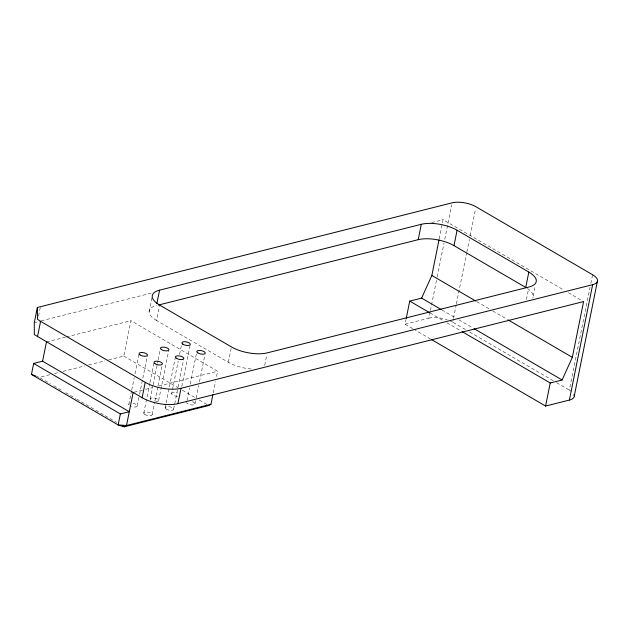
<?xml version="1.0" encoding="UTF-8"?>
<svg xmlns="http://www.w3.org/2000/svg" width="629" height="629" viewBox="0 0 629 629"><rect width="100%" height="100%" fill="white"/><g stroke="black" fill="none" stroke-linecap="round" stroke-linejoin="round"><path stroke-width="0.47" stroke-dasharray="3.15 2.36" d="M38.566 316.025L40.508 306.409M108.613 359.906L123.795 356.085L130.934 320.704L217.626 371.228L216.297 377.832M128.819 404.439L131.524 391.034M131.72 390.074L134.229 377.628M134.999 373.791L139.056 353.679M149.112 311.78L152.218 296.401M137.256 405.847L139.379 395.311M139.575 394.352L147.296 356.045M251.168 368.995A25.726 10.378 11.4 0 1 228.327 362.296L156.574 320.483L159.672 305.104M143.766 413.151L149.757 383.462M149.946 382.503L153.814 363.35M150.237 399.108L152.941 385.703M153.13 384.744L157.965 360.794M158.154 359.843L160.474 348.348M152.202 414.558L154.71 402.104M154.907 401.153L157.8 386.78M157.997 385.821L161.857 366.668M158.665 400.406L168.706 350.597M165.183 407.749L165.954 403.92M166.15 402.961L175.42 356.989M177.488 396.262A4.285 1.73 11.4 0 1 171.646 393.668L178.211 361.101M179.564 354.394L181.498 344.818M173.62 409.18L177.865 388.109M178.054 387.157L183.66 359.379M181.82 386.45L190.123 345.266M186.986 400.461L189.494 388.007M190.265 384.177L196.83 351.611M195.029 403.779L195.996 398.99M196.185 398.031L198.701 385.585M199.472 381.748L204.881 354.929M213.255 392.928L215.535 381.606M228.327 362.296L231.425 346.917M264.691 365.378L266.822 354.803M412.695 328.613L405.076 324.179L406.043 319.367M439.199 238.926L443.083 219.694L564.119 290.228M405.076 324.179L428.868 318.188L430.22 311.457M430.417 310.498L437.006 277.806M437.202 276.846L443.988 243.195M444.766 239.35L451.74 204.739M465.397 329.549L452.723 322.166L453.305 319.28M453.501 318.313L456.214 304.861M456.402 303.893L466.679 252.937M466.875 251.977L469.391 239.484M470.17 235.631L475.595 208.718M526.41 299.506L528.549 288.931M533.195 296.157L535.137 286.541M571.423 391.521A17.148 6.919 11.4 0 0 569.316 390.106L590.057 287.233M590.835 283.388L592.581 274.731M34.265 322.866L40.264 321.073M41.215 320.829L151.675 293.035M431.651 222.572L443.083 219.694M46.467 341.964L65.447 337.183M66.399 336.947L130.934 320.704M49.77 374.711L39.328 377.345L36.702 376.37M54.519 373.524L59.26 372.329M63.057 371.369L84.884 365.874M88.681 364.922L104.815 360.865M134.111 392.244L144.552 389.618M145.503 389.375L152.147 387.708M158.791 386.033L217.626 371.228M568.357 292.697L583.594 301.574M476.696 301.606L489.393 309.004M492.782 310.97L507.171 319.359M441.935 309.948L455.482 317.842M458.863 319.807L472.41 327.701M469.619 332.01L553.261 380.749M556.641 382.723L569.316 390.106M430.039 312.943L443.587 320.829M446.967 322.803L461.356 331.192M413.536 329.109L430.464 338.976M123.795 356.085L178.117 387.739M182.355 390.208L195.092 397.63M199.33 400.099L207.822 405.045M40.177 377.832L50.367 383.769M53.756 385.75L62.247 390.695M65.644 392.677L75.826 398.605M76.675 399.101L116.562 422.35M171.646 393.668A4.285 1.73 11.4 0 1 177.472 393.007M192.419 401.719A4.285 1.73 11.4 0 1 194.888 404.211A4.285 1.73 11.4 0 1 190.273 404.73A4.285 1.73 11.4 0 1 186.593 402.371M150.614 399.84A4.285 1.73 11.4 0 1 153.224 397.866A4.285 1.73 11.4 0 1 158.61 400.162A4.285 1.73 11.4 0 1 154.592 401.538M133.026 403.386A4.285 1.73 11.4 0 1 137.177 406.177A4.285 1.73 11.4 0 1 131.437 406.507M129.142 405.17A4.285 1.73 11.4 0 1 129.134 403.826M428.868 318.188A17.148 6.919 11.4 0 1 447.243 319.721M450.16 320.861A17.148 6.919 11.4 0 1 452.723 322.166M527.409 288.499A25.726 10.378 11.4 0 1 532.724 298.138M156.574 320.483A25.726 10.378 11.4 0 1 156.479 305.545M166.04 408.968A4.285 1.73 11.4 0 0 173.29 409.801A4.285 1.73 11.4 0 0 168.871 406.633A4.285 1.73 11.4 0 0 166.04 408.968M144.646 414.369A4.285 1.73 11.4 0 0 151.888 415.179A4.285 1.73 11.4 0 0 147.422 412.019A4.285 1.73 11.4 0 0 144.646 414.369"/><path stroke-width="0.94" d="M431.313 339.463L545.587 406.059L569.379 400.068L592.644 284.693A17.148 6.919 11.4 0 0 592.581 274.731L475.988 206.792A17.148 6.919 11.4 0 0 452.133 202.821L37.37 307.487L34.265 322.866L34.336 334.612L142.13 397.709A25.726 10.378 11.4 0 0 177.913 403.669L583.594 301.574L572.343 357.343L562.129 379.987L550.233 382.982L462.205 331.68M37.496 336.735L40.594 321.348L37.441 319.225L37.37 307.487M212.869 394.815L210.967 404.258L208.671 405.54L124.204 426.8L118.15 424.945L31.45 374.42L33.667 363.436L42.591 361.188L129.283 411.712L120.367 413.953L33.667 363.436M42.591 361.188L46.467 341.964M120.367 413.953L118.15 424.945L126.5 425.511L210.967 404.258M133.159 392.48L126.5 425.511L124.204 426.8L121.656 425.314M156.865 303.618L159.585 290.158L421.312 224.294A25.726 10.378 11.4 0 1 457.094 230.253L528.84 272.066A25.726 10.378 11.4 0 1 528.934 287.013L267.207 352.877A25.726 10.378 11.4 0 1 231.425 346.917L159.672 305.104A25.726 10.378 11.4 0 1 159.585 290.158M142.13 397.709L145.236 382.33L40.594 321.348M177.913 403.669L181.018 388.29L592.644 284.693M158.382 305.065L418.206 239.673L421.312 224.294M406.24 318.408L409.723 301.102L421.627 298.107L441.094 309.452M421.627 298.107L431.832 275.463L439.011 239.885M528.84 272.066L525.742 287.445L453.989 245.64L457.094 230.253M545.587 406.059L550.233 382.982M574.285 395.908L597.55 280.542M31.45 374.42L35.829 376.04M431.832 275.463L475.854 301.11M508.02 319.854L572.343 357.343M474.101 328.692L562.129 379.987M409.723 301.102L429.198 312.448M181.018 388.29A25.726 10.378 11.4 0 1 145.236 382.33M573.955 394.477A17.148 6.919 11.4 0 1 569.379 400.068M418.206 239.673A25.726 10.378 11.4 0 1 453.989 245.64M197.71 352.83A4.285 1.73 11.4 0 0 204.952 353.64A4.285 1.73 11.4 0 0 200.486 350.479A4.285 1.73 11.4 0 0 197.71 352.83M182.764 344.118A4.285 1.73 11.4 0 0 189.997 344.928A4.285 1.73 11.4 0 0 185.539 341.767A4.285 1.73 11.4 0 0 182.764 344.118M176.277 358.208A4.285 1.73 11.4 0 0 183.519 359.041A4.285 1.73 11.4 0 0 179.108 355.872A4.285 1.73 11.4 0 0 176.277 358.208M161.433 349.567A4.285 1.73 11.4 0 0 168.635 350.274A4.285 1.73 11.4 0 0 163.996 347.145A4.285 1.73 11.4 0 0 161.433 349.567M154.883 363.609A4.285 1.73 11.4 0 0 162.125 364.419A4.285 1.73 11.4 0 0 157.659 361.258A4.285 1.73 11.4 0 0 154.883 363.609M139.937 354.898A4.285 1.73 11.4 0 0 147.17 355.707A4.285 1.73 11.4 0 0 142.712 352.547A4.285 1.73 11.4 0 0 139.937 354.898"/></g></svg>
